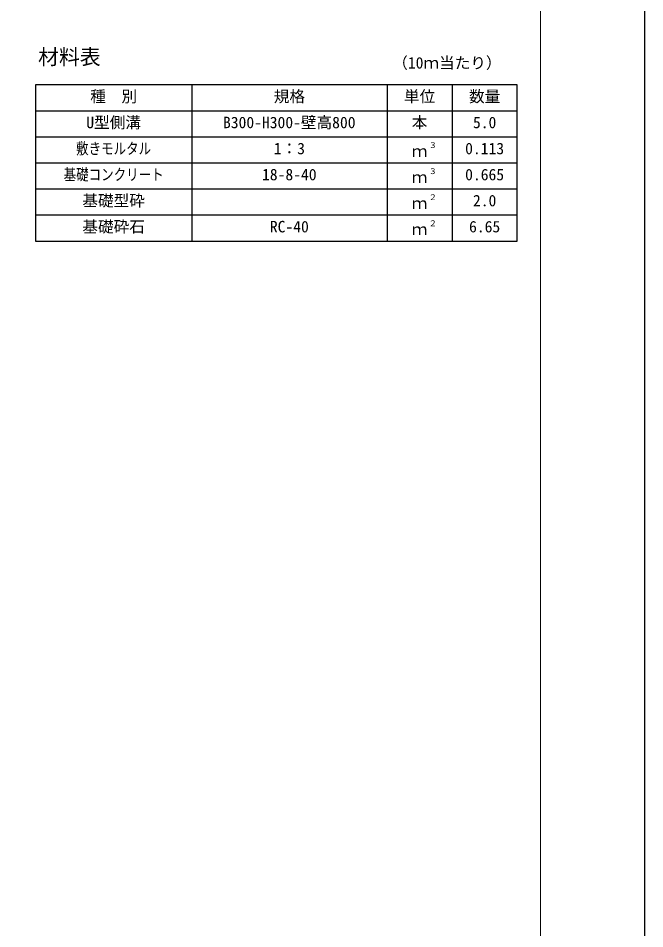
# Model space of a CAD drawing. Units: millimetres, scale not verified. Extents: x -16800 to 16800, y -5940 to 5940.
# Drawn here: x 14394 to 16800, y -1079 to 2418 of the extents above; entities that cross this region are included whole.
import ezdxf
from ezdxf.enums import TextEntityAlignment as Align

# ---------------------------------------------------------------- set-up
doc = ezdxf.new("R2010")
doc.units = ezdxf.units.MM
doc.header["$LTSCALE"] = 20
for name, color, linetype, lineweight in [('0-1_Defpoints', 5, 'Continuous', 25), ('0-3_HYO', 3, 'Continuous', 25), ('0-4_HYO2', 4, 'Continuous', 25), ('0-6_TXT', 7, 'Continuous', 25), ('0-7_WAKU', 3, 'Continuous', 13)]:
    doc.layers.add(name, color=color, linetype=linetype, lineweight=lineweight)
doc.styles.add('ＭＳ ゴシック', font='')
doc.styles.get('ＭＳ ゴシック').set_extended_font_data('MS Gothic')

msp = doc.modelspace()

# ---------------------------------------------------------------- linework, layer by layer
at = {"layer": '0-1_Defpoints'}
msp.add_lwpolyline([(0, -5940), (16800, -5940), (16800, 5940), (0, 5940)], close=True, dxfattribs=at)
at = {"layer": '0-3_HYO'}
for p, q in [((15060.1, 2162.05), (15060.1, 1562.05)), ((15810.1, 2162.05), (15810.1, 1562.05)), ((16060.1, 2162.05), (16060.1, 1562.05)), ((14460.1, 2062.05), (16310.1, 2062.05))]:
    msp.add_line(p, q, dxfattribs=at)
msp.add_lwpolyline([(14460.1, 1562.05), (16310.1, 1562.05), (16310.1, 2162.05), (14460.1, 2162.05)], close=True, dxfattribs=at)
at = {"layer": '0-4_HYO2'}
for p, q in [((14460.1, 1962.05), (16310.1, 1962.05)), ((14460.1, 1862.05), (16310.1, 1862.05)), ((14460.1, 1762.05), (16310.1, 1762.05)), ((14460.1, 1662.05), (16310.1, 1662.05))]:
    msp.add_line(p, q, dxfattribs=at)
at = {"layer": '0-7_WAKU'}
msp.add_lwpolyline([(400, -5540), (16400, -5540), (16400, 5540), (400, 5540)], close=True, dxfattribs=at)

# ---------------------------------------------------------------- texts
at = {"layer": '0-6_TXT', "style": 'ＭＳ ゴシック'}
for s, height, p in [('材料表', 58.65, (14470.1, 2222.05)), ('（10ｍ当たり）', 43.99, (15830.1, 2211.04)), ('種\u3000別', 43.99, (14670.1, 2082.05)), ('規格', 43.99, (15375.1, 2082.05)), ('単位', 43.99, (15875.1, 2082.05)), ('数量', 43.99, (16125.1, 2082.05)), ('U型側溝', 43.99, (14655.1, 1982.05)), ('B300-H300-壁高800', 43.99, (15180.1, 1982.05)), ('本', 43.99, (15905.1, 1982.05)), ('5.0', 43.99, (16140.1, 1982.05)), ('1：3', 43.99, (15375.1, 1882.05)), ('３', 21.99, (15970.65, 1912.41)), ('0.113', 43.99, (16110.1, 1882.05)), ('ｍ', 43.99, (15905.1, 1872.05)), ('18-8-40', 43.99, (15330.1, 1782.05)), ('ｍ', 43.99, (15905.1, 1772.05)), ('３', 21.99, (15970.65, 1812.41)), ('0.665', 43.99, (16110.1, 1782.05)), ('基礎型砕', 43.99, (14640.1, 1682.05)), ('ｍ', 43.99, (15905.1, 1672.05)), ('２', 21.99, (15970.65, 1712.41)), ('2.0', 43.99, (16140.1, 1682.05)), ('基礎砕石', 43.99, (14640.1, 1582.05)), ('RC-40', 43.99, (15360.1, 1582.05)), ('ｍ', 43.99, (15905.1, 1572.05)), ('２', 21.99, (15970.65, 1612.41)), ('6.65', 43.99, (16125.1, 1582.05))]:
    msp.add_text(s, height=height, dxfattribs=at).set_placement(p, align=Align.BOTTOM_LEFT)
at = {"layer": '0-6_TXT', "style": 'ＭＳ ゴシック', "width": 0.8}
for s, p in [('敷きモルタル', (14616.1, 1882.05)), ('基礎コンクリート', (14568.1, 1782.05))]:
    msp.add_text(s, height=43.99, dxfattribs=at).set_placement(p, align=Align.BOTTOM_LEFT)

doc.saveas('drawing.dxf')
